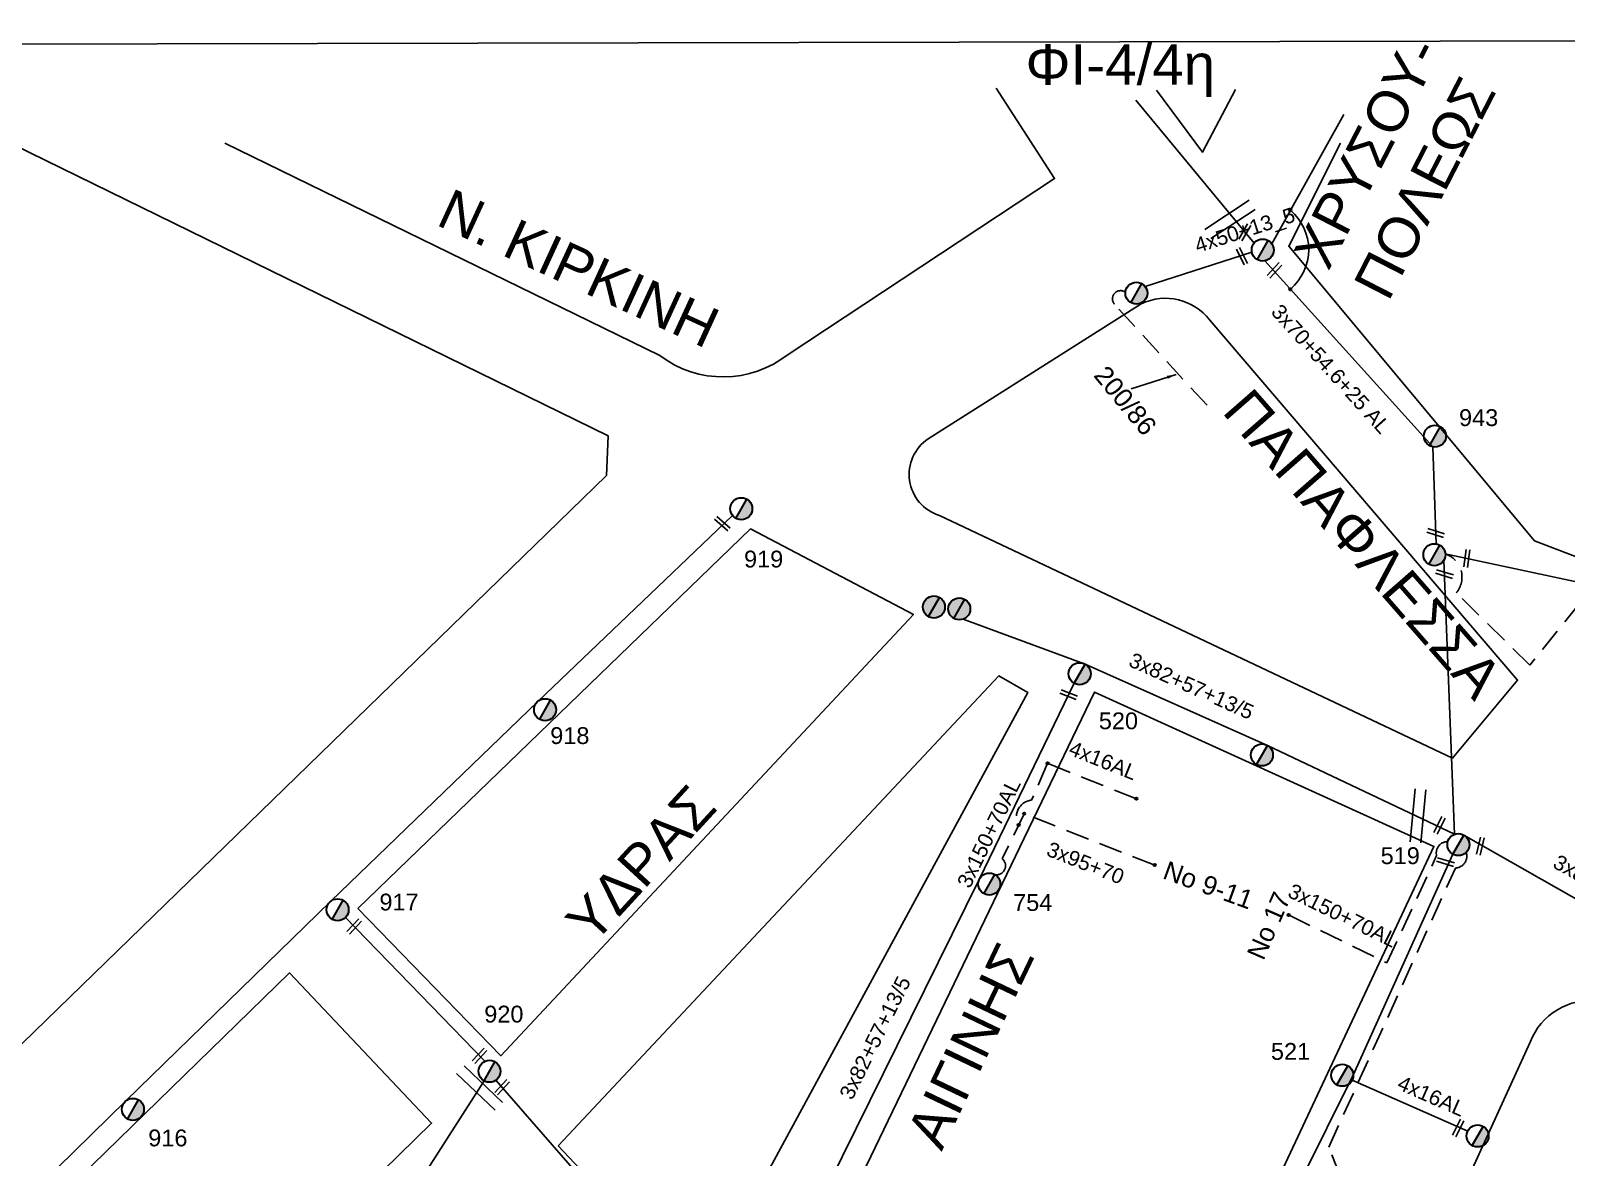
# Model space of a CAD drawing. Header units: millimetres. Extents: x 1421 to 7547, y 822 to 1863.
# Drawn here: x 6842.7 to 7007, y 1735.3 to 1855.8 of the extents above; entities that cross this region are included whole.
import ezdxf
from ezdxf.enums import TextEntityAlignment as Align

# ---------------------------------------------------------------- set-up
doc = ezdxf.new("R2010")
doc.units = ezdxf.units.MM
doc.linetypes.add('DASHED', pattern=[19.05, 12.7, -6.35])
doc.layers.get('0').update_dxf_attribs({"lineweight": 30})
for name, color, linetype, lineweight in [('16+16_5', 7, 'Continuous', 30), ('3x82+57+13_5', 7, 'Continuous', 30), ('3x82+57+16_5', 7, 'Continuous', 30), ('3x95+70', 7, 'DASHED', 30), ('4x16+16_5', 7, 'Continuous', 30), ('4x50+13_5', 7, 'Continuous', 30), ('TEXT_ΚΑΛΩΔΙΩΝ', 7, 'Continuous', 30), ('Άγνωστο εναέριο καλώδιο', 7, 'Continuous', 30), ('Άγνωστο Υπόγειο Καλώδιο', 7, 'DASHED', 30), ('Γυμνά εναέρια ΧΤ (3Φ)   4x16AL', 7, 'Continuous', 30), ('Επιγραφές - Σχήματα', 7, 'Continuous', 30), ('Καλώδια ΧΤ   3x150+70AL', 7, 'DASHED', 30), ('Καλώδια ΧΤ   3x150AL+50CU', 7, 'DASHED', 30), ('Μηχανική τομή', 7, 'Continuous', 30), ('Στύλος Ξύλινος', 7, 'Continuous', 30), ('Στύλος Ξύλινος @ 1', 7, 'Continuous', 30), ('Στύλος ΦΜ', 7, 'Continuous', 30), ('Στύλος ΦΜ @ 1', 7, 'Continuous', 30), ('Συνδέσεις', 7, 'Continuous', 30), ('Συνεστραμμένα ΧΤ   3x70+54.6+25 AL', 7, 'SYN_LINE', 30), ('Τομή', 7, 'Continuous', 30), ('Υπόβαθρο ΔΕΗ', 7, 'Continuous', 30), ('Υπόγεια Καλώδια Δικτύου ΧΤ  4x16AL', 7, 'DASHED', 30)]:
    doc.layers.add(name, color=color, linetype=linetype, lineweight=lineweight)
doc.styles.add('arial', font='arial.ttf')
doc.styles.get("Standard").update_dxf_attribs({"font": 'arial.ttf'})
doc.linetypes.add('SYN_LINE', pattern='A,0.5,-0.0001,["/\\/\\/\\/",Standard,S=0.1,R=0,X=0,Y=-0.05],-0.25', length=0.7501)
doc.dimstyles.new('ISO-25', dxfattribs={"dimtxt": 2.5, "dimasz": 2.5, "dimexe": 1.25, "dimexo": 0.625, "dimtad": 1, "dimtxsty": 'Standard', "dimcen": 2.5, "dimadec": 0, "dimazin": 0, "dimtfac": 1, "dimtmove": 0, "dimatfit": 3, "dimfxl": 1, "dimarcsym": 0})

# ---------------------------------------------------------------- blocks, each defined once
blk = doc.blocks.new('ΥΠΑΡΧΩΝ ΤΣΙΜΕΝΤΕΝΙΟΣ ΣΤΥΛΟΣ')
at = {"layer": 'Στύλος ΦΜ'}
blk.add_hatch(color=7, dxfattribs=at).paths.add_polyline_path([(-1.29, -2.28, 0.574793), (2.62, 0, 0.268822), (1.3, 2.27)])
at = {"layer": 'Στύλος ΦΜ', "color": 7}
blk.add_line((-1.29, -2.28), (1.3, 2.27), dxfattribs=at)
blk.add_circle((0, 0), 2.62, dxfattribs=at)
at = {"layer": 'Στύλος ΦΜ', "flags": 4}
for tag, p in [('ΑΡΙΘΜΟΣ', (-4.68, 8.05)), ('ΤΥΠΟΣ', (-4.91, 3.03))]:
    blk.add_attdef(tag, p, '', height=4, dxfattribs=at)
blk = doc.blocks.new('ΜΗΧΑΝΙΚΗ ΤΟΜΗ')
at = {"layer": 'Μηχανική τομή', "lineweight": -3, "ltscale": 40}
for p, q in [((-3.78, 1.15), (3.8, 1.15)), ((3.8, -0.4), (-3.78, -0.4))]:
    blk.add_line(p, q, dxfattribs=at)
blk = doc.blocks.new('ΤΟΜΗ')
at = {"layer": 'Τομή', "lineweight": -3, "ltscale": 40}
for p, q in [((-11.37, 1.1), (11.37, 1.1)), ((11.37, -3.57), (-11.37, -3.57))]:
    blk.add_line(p, q, dxfattribs=at)
blk = doc.blocks.new('ΥΠΑΡΧΩΝ ΞΥΛΙΝΟΣ ΣΤΥΛΟΣ')
at = {"layer": 'Στύλος Ξύλινος'}
h = blk.add_hatch(color=7, dxfattribs=at)
h.paths.add_polyline_path([(-2.62, 0, 0.270008), (-1.29, -2.28), (1.3, 2.27, 0.576266)])
h.paths.add_polyline_path([(-1.29, -2.28, 0.574793), (2.62, 0, 0.268822), (1.3, 2.27)])
at = {"layer": 'Στύλος Ξύλινος', "color": 7}
blk.add_line((-1.29, -2.28), (1.3, 2.27), dxfattribs=at)
blk.add_circle((0, 0), 2.62, dxfattribs=at)
at = {"layer": 'Στύλος Ξύλινος', "flags": 4}
for tag, p in [('ΑΡΙΘΜΟΣ', (-4.91, 8.6)), ('ΤΥΠΟΣ', (-4.85, 3.39))]:
    blk.add_attdef(tag, p, '', height=4, dxfattribs=at)
blk = doc.blocks.new('_ΣΥΝΔΕΣΗ')
at = {"layer": 'Συνδέσεις', "linetype": 'SYN_LINE', "ltscale": 40}
blk.add_hatch(color=256, dxfattribs=at).paths.add_polyline_path([(0.5, -0.01, 1), (-0.5, -0.01, 1)])
at = {"layer": 'Συνδέσεις'}
blk.add_circle((0, -0.01), 0.5, dxfattribs=at)

msp = doc.modelspace()

# ---------------------------------------------------------------- linework, layer by layer
at = {"linetype": 'Continuous', "lineweight": -3, "ltscale": 0.2}
msp.add_lwpolyline([(5474.15, 1851.64), (7546.99, 1855.83), (7546.99, 826.44), (5474.15, 822.25)], close=True, dxfattribs=at)
at = {"color": 1, "lineweight": -3, "ltscale": 0.2}
for points in [[(6876.39, 1760.95), (6891.31, 1745.56)], [(6892.5, 1743.55), (6909.36, 1724.19)]]:
    msp.add_lwpolyline(points, dxfattribs=at)
at = {"layer": '16+16_5', "color": 7, "lineweight": -3, "ltscale": 0.2}
msp.add_lwpolyline([(6917.81, 1803.97), (6896.98, 1784.06), (6874.84, 1762.71), (6852.9, 1741.32), (6834.53, 1723.35), (6818.28, 1707.33), (6795.72, 1686.8), (6780.46, 1670.67)], dxfattribs=at)
at = {"layer": '3x82+57+13_5', "color": 2, "linetype": 'Continuous', "lineweight": -3, "ltscale": 0.2}
for points in [[(6942.49, 1792.86), (6955.55, 1788.06), (6975.06, 1779.36), (6995.08, 1769.85)], [(6954.39, 1786.01), (6944.26, 1765.08), (6926.64, 1729.43), (6913.86, 1709.72)]]:
    msp.add_lwpolyline(points, dxfattribs=at)
at = {"layer": '3x82+57+13_5', "color": 62, "linetype": 'Continuous', "lineweight": -3, "ltscale": 0.2}
msp.add_lwpolyline([(6996.09, 1769.77), (7025.82, 1752.84)], dxfattribs=at)
at = {"layer": '3x82+57+16_5', "color": 206, "linetype": 'Continuous', "lineweight": -3, "ltscale": 0.2}
msp.add_lwpolyline([(6967.44, 1710.25), (6984.25, 1744.07), (6994.92, 1767.73)], dxfattribs=at)
at = {"layer": '3x95+70', "color": 2, "lineweight": -3, "ltscale": 0.2}
msp.add_lwpolyline([(6963, 1766.55), (6949.03, 1772.05)], dxfattribs=at)
at = {"layer": '4x16+16_5', "color": 85, "lineweight": -3, "ltscale": 0.2}
msp.add_lwpolyline([(6891.23, 1743.47), (6871.04, 1711.95), (6842.96, 1682.79)], dxfattribs=at)
at = {"layer": '4x50+13_5', "color": 27, "lineweight": -3, "ltscale": 0.2}
msp.add_lwpolyline([(6961.98, 1828.45), (6973.41, 1832.13)], dxfattribs=at)
at = {"layer": 'Άγνωστο εναέριο καλώδιο', "color": 6, "lineweight": -3, "ltscale": 0.2}
msp.add_lwpolyline([(6973.66, 1833.11), (6960.97, 1848.39)], dxfattribs=at)
at = {"layer": 'Άγνωστο εναέριο καλώδιο', "color": 27, "lineweight": -3, "ltscale": 0.2}
msp.add_lwpolyline([(6975.52, 1833.04), (6983.24, 1846.86)], dxfattribs=at)
at = {"layer": 'Άγνωστο εναέριο καλώδιο', "color": 62, "linetype": 'SYN_LINE', "lineweight": -3, "ltscale": 10}
msp.add_lwpolyline([(6993.93, 1799.15), (6995.08, 1769.85)], dxfattribs=at)
at = {"layer": 'Άγνωστο Υπόγειο Καλώδιο', "color": 27, "lineweight": -3, "ltscale": 0.2}
msp.add_lwpolyline([(6968.6, 1815.75), (6958.71, 1826.55, -0.899219), (6959.86, 1827.86, -0.946514)], format="xyb", dxfattribs=at)
at = {"layer": 'Γυμνά εναέρια ΧΤ (3Φ)   4x16AL', "color": 206, "lineweight": -3, "ltscale": 0.2}
msp.add_line((6984.12, 1743.53), (6996.5, 1738.09), dxfattribs=at)
at = {"layer": 'Καλώδια ΧΤ   3x150+70AL', "color": 62, "lineweight": -3, "ltscale": 0.2}
msp.add_lwpolyline([(7075.64, 1784.18), (7075.18, 1776.83), (7041.84, 1778.64), (7032, 1788.87), (7022.84, 1792.67), (7008.47, 1794.56), (7003.14, 1787.94), (6995.27, 1795.68, 0.529413), (6994.1, 1799.85)], format="xyb", dxfattribs=at)
at = {"layer": 'Καλώδια ΧΤ   3x150+70AL', "color": 2, "lineweight": -3, "ltscale": 0.2}
for points in [[(6951.53, 1777.45), (6949.82, 1773.5, 0.54488), (6948.44, 1770.83)], [(6949.03, 1772.05), (6946.69, 1767.22, -0.783697), (6945.88, 1765.54)], [(6977.33, 1761.22), (6987.85, 1756.08), (6993.17, 1767.57, -0.495163), (6994.37, 1769.06)]]:
    msp.add_lwpolyline(points, format="xyb", dxfattribs=at)
at = {"layer": 'Καλώδια ΧΤ   3x150AL+50CU', "color": 2, "lineweight": -3, "ltscale": 0.2}
msp.add_lwpolyline([(6938.59, 1665.71), (6950.14, 1659.45), (6961.83, 1685.11), (6968.43, 1699.21), (6970, 1700.21), (6977.66, 1717.05), (6977.34, 1721.05), (6982.89, 1733.19), (6981.64, 1736.38), (6995.18, 1766.24, 0.494893), (6996.34, 1767.92)], format="xyb", dxfattribs=at)
at = {"layer": 'Συνεστραμμένα ΧΤ   3x70+54.6+25 AL', "color": 27, "lineweight": -3, "ltscale": 20}
for points in [[(6993.11, 1800.93), (6992.76, 1811.29), (6974.8, 1831.21)], [(7036.7, 1790.76), (6994.1, 1799.85)]]:
    msp.add_lwpolyline(points, dxfattribs=at)
at = {"layer": 'Υπόβαθρο ΔΕΗ', "lineweight": -3, "ltscale": 0.2}
for points in [[(6923.78, 1821.19), (6952.29, 1840.01), (6946.04, 1849.7)], [(6963.19, 1849.46), (6968.13, 1842.83), (6971.65, 1849.54)], [(6840.82, 1843.65), (6904.51, 1812.47), (6904.33, 1808.25), (6811.15, 1717.71), (6757.8, 1770.15), (6840.82, 1843.65)], [(6863.47, 1843.81), (6910.04, 1821.07)], [(6982.87, 1843.81), (6977.35, 1832.78), (7003.66, 1801.26), (7013.98, 1797.29), (7038.36, 1843.16)], [(6961.56, 1826.61), (6938.77, 1812.17)], [(6939.96, 1803.96), (6994.87, 1777.98), (7001.84, 1786.34), (6968.89, 1824.87)], [(6877.71, 1761.9), (6893.01, 1746.16), (6937.17, 1793.38), (6919.73, 1802.53), (6877.71, 1761.9)], [(6899.16, 1736.53), (6946.33, 1786.81), (6949.41, 1785.03), (6916.58, 1724.45), (6910.2, 1724.79), (6899.16, 1736.53)], [(6871.63, 1653.77), (6925.11, 1719.74), (6956.57, 1785.06), (6992.88, 1768.56), (6922.73, 1618.86)], [(6821.17, 1707.1), (6836.76, 1691.15), (6885.61, 1738.95), (6870.42, 1755.02), (6821.17, 1707.1)], [(7003.2, 1747.62), (6945.29, 1620.84), (6951.86, 1610.09), (6993.99, 1637.5), (7038.02, 1734.16), (7027.62, 1749.6)]]:
    msp.add_lwpolyline(points, dxfattribs=at)
at = {"layer": 'Υπόβαθρο ΔΕΗ', "lineweight": -3}
msp.add_arc((6973.95, 1832.4), 5.53, 310.3577, 49.7878, dxfattribs=at)
at = {"layer": 'Υπόβαθρο ΔΕΗ', "lineweight": -3, "ltscale": 0.2}
for centre, radius, start, end in [((6964.14, 1821.19), 6.01, 37.7841, 115.4306), ((6916.83, 1830.02), 11.23, 232.8159, 308.1838), ((6941.31, 1808.35), 4.59, 123.5653, 252.9433), ((7009.62, 1745.17), 6.88, 82.3997, 159.114)]:
    msp.add_arc(centre, radius, start, end, dxfattribs=at)
at = {"layer": 'Υπόγεια Καλώδια Δικτύου ΧΤ  4x16AL', "color": 2, "lineweight": -3, "ltscale": 0.2}
msp.add_lwpolyline([(6961.04, 1773.64), (6951.53, 1777.45)], dxfattribs=at)

# ---------------------------------------------------------------- block references
at = {"layer": 'Μηχανική τομή', "lineweight": -3}
for p, xscale, yscale, zscale, rotation in [((6972.72, 1834.21), 0.2499999999999186, 0.2499999999999186, 0.2499999999999186, 60.48790014738948), ((6972.25, 1831.66), 0.2499999999999186, 0.2499999999999186, 0.2499999999999186, 296.2946971882259), ((6975.76, 1830.26), 0.2499999999999186, 0.2499999999999186, 0.2499999999999186, 227.2119533920638), ((6916.79, 1803.15), 0.2499999999999186, 0.2499999999999186, 0.2499999999999186, 137.922174268712), ((6993.04, 1802), 0.2499999999999186, 0.2499999999999186, 0.2499999999999186, 342.8399546410858), ((6996.31, 1799.38), 0.2499999999999186, 0.2499999999999186, 0.2499999999999186, 262.3137822539181), ((6993.99, 1797.61), 0.2499999999999186, 0.2499999999999186, 0.2499999999999186, 342.8399546410858), ((6953.84, 1784.88), 0.2499999999999187, 0.2499999999999187, 0.2499999999999187, 158.4571720725009), ((6993.56, 1770.76), 0.2499999999999186, 0.2499999999999186, 0.2499999999999186, 63.1626774695232), ((6997.94, 1768.57), 0.2499999999999186, 0.2499999999999186, 0.2499999999999186, 77.28735448750085), ((6994.16, 1766.96), 0.2499999999999186, 0.2499999999999186, 0.2499999999999186, 163.2326203061133), ((6877.26, 1760.06), 0.2499999999999186, 0.2499999999999186, 0.2499999999999186, 226.9143441450753), ((6890.67, 1746.22), 0.2499999999999187, 0.2499999999999187, 0.2499999999999187, 226.9143441450753), ((6893.22, 1742.73), 0.2499999999999186, 0.2499999999999186, 0.2499999999999186, 46.99179062443102), ((6995.57, 1738.38), 0.2499999999999186, 0.2499999999999186, 0.2499999999999186, 63.1626774695232)]:
    msp.add_blockref('ΜΗΧΑΝΙΚΗ ΤΟΜΗ', p, dxfattribs=dict(at, xscale=xscale, yscale=yscale, zscale=zscale, rotation=rotation))
at = {"layer": 'Στύλος Ξύλινος @ 1', "lineweight": -3, "ltscale": 40, "xscale": 0.4499999999998181, "yscale": 0.4499999999998181, "zscale": 0.4499999999998181}
for p in [(6939.37, 1794.17), (6942.09, 1793.97)]:
    msp.add_blockref('ΥΠΑΡΧΩΝ ΞΥΛΙΝΟΣ ΣΤΥΛΟΣ', p, dxfattribs=at)
at = {"layer": 'Στύλος ΦΜ @ 1', "lineweight": -3, "ltscale": 40, "xscale": 0.4499999999998181, "yscale": 0.4499999999998181, "zscale": 0.4499999999998181}
for p in [(6974.56, 1832.36), (6961.04, 1827.75), (6992.93, 1799.76), (6974.48, 1778.34), (6997.56, 1737.57)]:
    msp.add_blockref('ΥΠΑΡΧΩΝ ΤΣΙΜΕΝΤΕΝΙΟΣ ΣΤΥΛΟΣ', p, dxfattribs=at)
at = {"layer": 'Στύλος ΦΜ @ 1', "lineweight": -3, "ltscale": 40}
ref = msp.add_blockref('ΥΠΑΡΧΩΝ ΤΣΙΜΕΝΤΕΝΙΟΣ ΣΤΥΛΟΣ', (6992.99, 1812.45), dxfattribs=dict(at, xscale=0.4499999999998181, yscale=0.4499999999998181, zscale=0.4499999999998181))
ref.add_attrib('ΤΥΠΟΣ', '943', (6995.57, 1813.53), dxfattribs={"layer": 'Στύλος ΦΜ', "height": 1.8, "flags": 4})
ref = msp.add_blockref('ΥΠΑΡΧΩΝ ΤΣΙΜΕΝΤΕΝΙΟΣ ΣΤΥΛΟΣ', (6918.75, 1804.68), dxfattribs=dict(at, xscale=0.4499999999998181, yscale=0.4499999999998181, zscale=0.4499999999998181))
ref.add_attrib('ΤΥΠΟΣ', '919', (6919.05, 1798.4), dxfattribs={"layer": 'Στύλος ΦΜ', "height": 1.8, "flags": 4})
ref = msp.add_blockref('ΥΠΑΡΧΩΝ ΤΣΙΜΕΝΤΕΝΙΟΣ ΣΤΥΛΟΣ', (6954.97, 1787.03), dxfattribs=dict(at, xscale=0.4499999999998181, yscale=0.4499999999998181, zscale=0.4499999999998181))
ref.add_attrib('ΤΥΠΟΣ', '520', (6957.02, 1781.09), dxfattribs={"layer": 'Στύλος ΦΜ', "height": 1.8, "flags": 4})
ref = msp.add_blockref('ΥΠΑΡΧΩΝ ΤΣΙΜΕΝΤΕΝΙΟΣ ΣΤΥΛΟΣ', (6897.76, 1783.18), dxfattribs=dict(at, xscale=0.4499999999998181, yscale=0.4499999999998181, zscale=0.4499999999998181))
ref.add_attrib('ΤΥΠΟΣ', '918', (6898.31, 1779.51), dxfattribs={"layer": 'Στύλος ΦΜ', "height": 1.8, "flags": 4})
ref = msp.add_blockref('ΥΠΑΡΧΩΝ ΤΣΙΜΕΝΤΕΝΙΟΣ ΣΤΥΛΟΣ', (6995.5, 1768.75), dxfattribs=dict(at, xscale=0.4499999999998181, yscale=0.4499999999998181, zscale=0.4499999999998181))
ref.add_attrib('ΤΥΠΟΣ', '519', (6987.18, 1766.66), dxfattribs={"layer": 'Στύλος ΦΜ', "height": 1.8, "flags": 4})
ref = msp.add_blockref('ΥΠΑΡΧΩΝ ΤΣΙΜΕΝΤΕΝΙΟΣ ΣΤΥΛΟΣ', (6945.3, 1764.52), dxfattribs=dict(at, xscale=0.4499999999998181, yscale=0.4499999999998181, zscale=0.4499999999998181))
ref.add_attrib('ΤΥΠΟΣ', '754', (6947.85, 1761.65), dxfattribs={"layer": 'Στύλος ΦΜ', "height": 1.8, "flags": 4})
ref = msp.add_blockref('ΥΠΑΡΧΩΝ ΤΣΙΜΕΝΤΕΝΙΟΣ ΣΤΥΛΟΣ', (6875.55, 1761.77), dxfattribs=dict(at, xscale=0.4499999999998181, yscale=0.4499999999998181, zscale=0.4499999999998181))
ref.add_attrib('ΤΥΠΟΣ', '917', (6880.03, 1761.7), dxfattribs={"layer": 'Στύλος ΦΜ', "height": 1.8, "flags": 4})
ref = msp.add_blockref('ΥΠΑΡΧΩΝ ΤΣΙΜΕΝΤΕΝΙΟΣ ΣΤΥΛΟΣ', (6891.81, 1744.49), dxfattribs=dict(at, xscale=0.4499999999998181, yscale=0.4499999999998181, zscale=0.4499999999998181))
ref.add_attrib('ΤΥΠΟΣ', '920', (6891.25, 1749.71), dxfattribs={"layer": 'Στύλος ΦΜ', "height": 1.8, "flags": 4})
ref = msp.add_blockref('ΥΠΑΡΧΩΝ ΤΣΙΜΕΝΤΕΝΙΟΣ ΣΤΥΛΟΣ', (6983.07, 1744.07), dxfattribs=dict(at, xscale=0.4499999999998181, yscale=0.4499999999998181, zscale=0.4499999999998181))
ref.add_attrib('ΤΥΠΟΣ', '521', (6975.44, 1745.72), dxfattribs={"layer": 'Στύλος ΦΜ', "height": 1.8, "flags": 4})
ref = msp.add_blockref('ΥΠΑΡΧΩΝ ΤΣΙΜΕΝΤΕΝΙΟΣ ΣΤΥΛΟΣ', (6853.65, 1740.41), dxfattribs=dict(at, xscale=0.4499999999998181, yscale=0.4499999999998181, zscale=0.4499999999998181))
ref.add_attrib('ΤΥΠΟΣ', '916', (6855.29, 1736.46), dxfattribs={"layer": 'Στύλος ΦΜ', "height": 1.8, "flags": 4})
at = {"layer": 'Συνδέσεις', "lineweight": -3, "xscale": 0.25, "yscale": 0.25, "zscale": 0.25}
for p in [(6977.52, 1836.62), (6977.53, 1828.18), (6951.53, 1777.45), (6961.04, 1773.65), (6949.03, 1772.06), (6948.44, 1770.84), (6963, 1766.55), (6977.33, 1761.22)]:
    msp.add_blockref('_ΣΥΝΔΕΣΗ', p, dxfattribs=at)
at = {"layer": 'Τομή', "lineweight": -3, "xscale": 0.2499999999998871, "yscale": 0.2499999999998871, "zscale": 0.2499999999998871}
for p, rotation in [((6971.24, 1835.38), 213.421833164979), ((6990.87, 1771.85), 84.50737503074429), ((6890.54, 1742.48), 136.4041713877465)]:
    msp.add_blockref('ΤΟΜΗ', p, dxfattribs=dict(at, rotation=rotation))

# ---------------------------------------------------------------- texts
at = {"lineweight": -3, "ltscale": 40, "insert": (6949.17, 1854.38), "char_height": 4, "width": 51.2353, "attachment_point": 1, "style": 'arial'}
msp.add_mtext('{\\H1.083x;ΦΙ-4/4η}', dxfattribs=at)
at = {"lineweight": -3, "ltscale": 40, "char_height": 4, "width": 51.2353, "attachment_point": 1, "style": 'arial'}
for s, insert, rotation in [('{\\H1.083x;ΧΡΥΣΟΥ-\\PΠΟΛΕΩΣ}', (6977.73, 1832.02), 62.8178), ('{\\H1.083x;N. ΚΙΡΚΙΝΗ}', (6887.76, 1839.05), 335.3398), ('{\\H1.083x;ΠΑΠΑΦΛΕΣΣΑ}', (6973.36, 1817.88), 311.1663), ('{\\H1.083x;ΥΔΡΑΣ}', (6899.68, 1760.85), 47.4386), ('{\\H1.083x;ΑΙΓΙΝΗΣ}', (6936.29, 1737.73), 64.4574)]:
    msp.add_mtext(s, dxfattribs=dict(at, insert=insert, rotation=rotation))
at = {"layer": 'TEXT_ΚΑΛΩΔΙΩΝ', "lineweight": -3, "ltscale": 0.2}
for s, rotation, p in [('4x50+13_5', 17.8663, (6972.64, 1834.51)), ('3x70+54.6+25 AL', 312.0515, (6981.86, 1819.65)), ('3x82+57+13/5', 335.9847, (6966.94, 1785.72)), ('4x16AL', 338.1978, (6957.49, 1777.75)), ('3x150+70AL', 64.1248, (6945.25, 1769.98)), ('3x95+70', 338.4796, (6955.6, 1766.78)), ('3x82+57+13/5', 330.3448, (7012.09, 1763.54)), ('3x150+70AL', 333.9361, (6983.13, 1761.17)), ('3x82+57+13/5', 63.6937, (6933.07, 1748.08)), ('4x16AL', 336.3708, (6992.63, 1741.85))]:
    msp.add_text(s, height=1.6, rotation=rotation, dxfattribs=at).set_placement(p, align=Align.MIDDLE_CENTER)
at = {"layer": 'Υπόβαθρο ΔΕΗ', "lineweight": -3, "char_height": 2, "attachment_point": 1}
for s, insert, rotation in [('200/86', (6957.92, 1820.19), 309.593), ('Νο 9-11', (6964.42, 1767.05), 340.0973), ('Νο 17', (6972.8, 1757.05), 66.5178)]:
    msp.add_mtext_dynamic_manual_height_columns(s, width=17.2548, gutter_width=12.5, heights=[0], dxfattribs=dict(at, insert=insert, rotation=rotation))

# ---------------------------------------------------------------- leaders
at = {"layer": 'Επιγραφές - Σχήματα', "lineweight": -3, "ltscale": 40}
msp.add_leader([(6965.31, 1819.05), (6960.47, 1817.51)], dimstyle='ISO-25', override={"dimasz": 1, "dimtad": 0}, dxfattribs=at)

doc.saveas('drawing.dxf')
